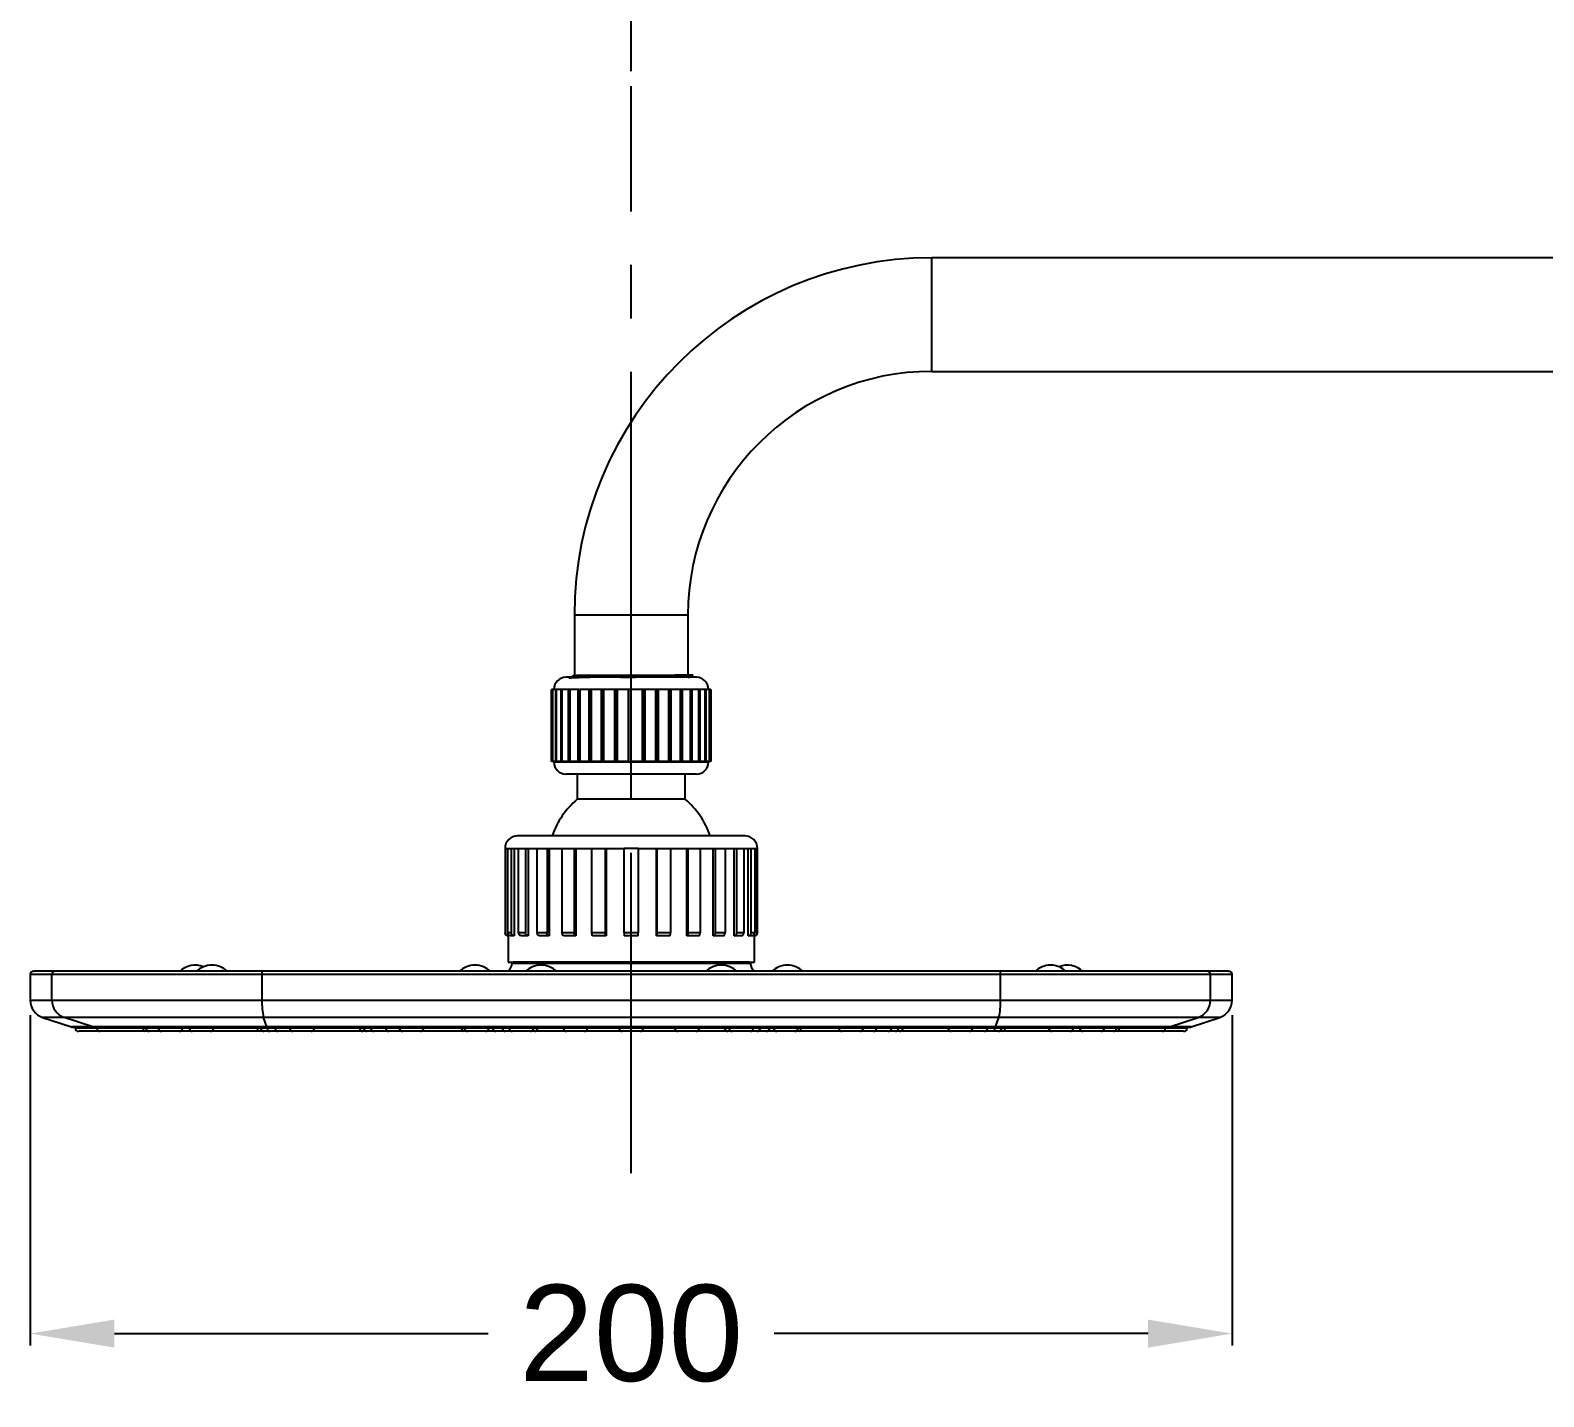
# Model space of a CAD drawing. Header units: millimetres. Extents: x 14183 to 14777, y -4239 to -3399.
# Drawn here: x 14548.9 to 14611.9, y -3690.7 to -3633.8 of the extents above; entities that cross this region are included whole.
import ezdxf

# ---------------------------------------------------------------- set-up
doc = ezdxf.new("R2010")
doc.units = ezdxf.units.MM
doc.header["$LTSCALE"] = 0.1
doc.linetypes.add('CENTER2', pattern=[28.575, 19.05, -3.175, 3.175, -3.175])
doc.linetypes.add('HIDDENX2', pattern=[19.05, 12.7, -6.35])
doc.layers.get('0').update_dxf_attribs({"lineweight": 15})
doc.layers.add('DIM', color=3, linetype='Continuous', lineweight=9)
doc.layers.add('HIDDEN', color=8, linetype='HIDDENX2')
doc.styles.add('ARIAL', font='arial.ttf')
doc.dimstyles.new('사본 ISO-25', dxfattribs={"dimtxt": 4, "dimasz": 3.5, "dimexe": 0.5, "dimexo": 0.625, "dimgap": 1.5, "dimtad": 1, "dimtih": 1, "dimtoh": 1, "dimdec": 1, "dimlfac": 4, "dimdsep": 46, "dimtxsty": 'ARIAL', "dimcen": 0, "dimclrd": 3, "dimclre": 3, "dimclrt": 3, "dimadec": 1, "dimazin": 0, "dimtfac": 1, "dimtdec": 1, "dimtmove": 0, "dimatfit": 3, "dimfxl": 1.25, "dimtfill": 1, "dimarcsym": 0})

# ---------------------------------------------------------------- blocks, each defined once
blk = doc.blocks.new('*D46')
at = {"layer": 'Defpoints', "color": 0, "transparency": 16777216}
for p in [(14661.414, -3614.801), (14573.914, -3636.147), (14661.414, -3636.147)]:
    blk.add_point(p, dxfattribs=at)
at = {"layer": 'DIM', "color": 3, "lineweight": -2, "transparency": 16777216}
for p, q in [((14573.914, -3635.522), (14573.914, -3614.301)), ((14661.414, -3635.522), (14661.414, -3614.301)), ((14577.414, -3614.801), (14611.753, -3614.801)), ((14657.914, -3614.801), (14623.575, -3614.801))]:
    blk.add_line(p, q, dxfattribs=at)
at = {"layer": 'DIM', "color": 3, "transparency": 16777216}
for points in [[(14577.414, -3614.217), (14577.414, -3615.384), (14573.914, -3614.801)], [(14657.914, -3614.217), (14657.914, -3615.384), (14661.414, -3614.801)]]:
    blk.add_solid(points, dxfattribs=at)
at = {"layer": 'DIM', "color": 3, "transparency": 16777216, "insert": (14617.664, -3614.801), "char_height": 4, "attachment_point": 5, "style": 'ARIAL', "bg_fill": 3, "box_fill_scale": 1.1, "bg_fill_color": 256, "bg_fill_true_color": 13158600, "bg_fill_transparency": 0}
blk.add_mtext('350', dxfattribs=at)
blk = doc.blocks.new('*D57')
at = {"layer": 'Defpoints', "color": 0, "transparency": 16777216}
for p in [(14548.914, -3674.17), (14598.914, -3674.17), (14598.914, -3688.035)]:
    blk.add_point(p, dxfattribs=at)
at = {"layer": 'DIM', "color": 3, "lineweight": -2, "transparency": 16777216}
for p, q in [((14548.914, -3674.795), (14548.914, -3688.535)), ((14598.914, -3674.795), (14598.914, -3688.535)), ((14552.414, -3688.035), (14567.968, -3688.035)), ((14595.414, -3688.035), (14579.86, -3688.035))]:
    blk.add_line(p, q, dxfattribs=at)
at = {"layer": 'DIM', "color": 3, "transparency": 16777216}
for points in [[(14552.414, -3687.452), (14552.414, -3688.619), (14548.914, -3688.035)], [(14595.414, -3687.452), (14595.414, -3688.619), (14598.914, -3688.035)]]:
    blk.add_solid(points, dxfattribs=at)
at = {"layer": 'DIM', "color": 3, "transparency": 16777216, "insert": (14573.914, -3688.035), "char_height": 4, "attachment_point": 5, "style": 'ARIAL', "bg_fill": 3, "box_fill_scale": 1.1, "bg_fill_color": 256, "bg_fill_true_color": 13158600, "bg_fill_transparency": 0}
blk.add_mtext('200', dxfattribs=at)

msp = doc.modelspace()

# ---------------------------------------------------------------- linework, layer by layer
at = {"linetype": 'Continuous', "lineweight": 25}
for p, q in [((14636.414, -3643.287), (14586.414, -3643.287)), ((14586.414, -3645.649), (14586.414, -3643.287)), ((14586.414, -3648.012), (14586.414, -3645.649)), ((14586.414, -3648.012), (14636.414, -3648.012)), ((14571.552, -3658.149), (14571.552, -3660.649)), ((14573.914, -3658.149), (14571.552, -3658.149)), ((14576.277, -3658.149), (14573.914, -3658.149)), ((14576.277, -3660.649), (14576.277, -3658.149)), ((14570.602, -3664.237), (14570.602, -3661.237)), ((14570.632, -3661.237), (14570.602, -3661.237)), ((14570.632, -3661.237), (14570.632, -3664.237)), ((14570.652, -3661.237), (14570.632, -3661.237)), ((14570.652, -3664.237), (14570.652, -3661.237)), ((14570.76, -3661.237), (14570.652, -3661.237)), ((14570.76, -3661.237), (14570.76, -3664.237)), ((14570.801, -3661.237), (14570.76, -3661.237)), ((14570.801, -3664.237), (14570.801, -3661.237)), ((14570.984, -3661.237), (14570.801, -3661.237)), ((14570.984, -3661.237), (14570.984, -3664.237)), ((14571.045, -3661.237), (14570.984, -3661.237)), ((14571.045, -3664.237), (14571.045, -3661.237)), ((14571.297, -3661.237), (14571.045, -3661.237)), ((14571.297, -3661.237), (14571.297, -3664.237)), ((14571.377, -3661.237), (14571.297, -3661.237)), ((14571.377, -3664.237), (14571.377, -3661.237)), ((14571.689, -3661.237), (14571.377, -3661.237)), ((14571.689, -3661.237), (14571.689, -3664.237)), ((14571.767, -3661.237), (14571.689, -3661.237)), ((14571.767, -3661.237), (14571.767, -3664.237)), ((14571.785, -3664.237), (14571.785, -3661.237)), ((14572.149, -3661.237), (14571.785, -3661.237)), ((14572.149, -3661.237), (14572.149, -3664.237)), ((14572.214, -3661.237), (14572.149, -3661.237)), ((14572.214, -3661.237), (14572.214, -3664.237)), ((14572.258, -3661.237), (14572.214, -3661.237)), ((14572.258, -3664.237), (14572.258, -3661.237)), ((14572.663, -3661.237), (14572.258, -3661.237)), ((14572.663, -3661.237), (14572.663, -3664.237)), ((14572.713, -3661.237), (14572.663, -3661.237)), ((14572.815, -3661.237), (14572.713, -3661.237)), ((14572.713, -3661.237), (14572.713, -3664.237)), ((14572.781, -3664.237), (14572.781, -3661.237)), ((14573.215, -3661.237), (14572.781, -3661.237)), ((14573.215, -3661.237), (14573.215, -3664.237)), ((14573.249, -3661.237), (14573.215, -3661.237)), ((14573.249, -3661.237), (14573.249, -3664.237)), ((14573.356, -3661.237), (14573.249, -3661.237)), ((14573.339, -3664.237), (14573.339, -3661.237)), ((14573.787, -3661.237), (14573.339, -3661.237)), ((14573.787, -3661.237), (14573.787, -3664.237)), ((14573.805, -3661.237), (14573.787, -3661.237)), ((14573.805, -3661.237), (14573.805, -3664.237)), ((14573.914, -3661.237), (14573.805, -3661.237)), ((14574.364, -3661.237), (14573.914, -3661.237)), ((14573.914, -3664.237), (14573.914, -3661.237)), ((14574.364, -3661.237), (14574.364, -3664.237)), ((14574.472, -3661.237), (14574.364, -3661.237)), ((14574.472, -3664.237), (14574.472, -3661.237)), ((14574.489, -3661.237), (14574.472, -3661.237)), ((14574.489, -3664.237), (14574.489, -3661.237)), ((14574.927, -3661.237), (14574.489, -3661.237)), ((14575.013, -3661.237), (14574.91, -3661.237)), ((14574.927, -3661.237), (14574.927, -3664.237)), ((14575.013, -3664.237), (14575.013, -3661.237)), ((14575.047, -3661.237), (14575.013, -3661.237)), ((14575.047, -3664.237), (14575.047, -3661.237)), ((14575.459, -3661.237), (14575.047, -3661.237)), ((14575.52, -3661.237), (14575.425, -3661.237)), ((14575.459, -3661.237), (14575.459, -3664.237)), ((14575.52, -3664.237), (14575.52, -3661.237)), ((14575.57, -3661.237), (14575.52, -3661.237)), ((14575.57, -3664.237), (14575.57, -3661.237)), ((14575.945, -3661.237), (14575.57, -3661.237)), ((14576.489, -3660.649), (14575.723, -3660.649)), ((14575.945, -3661.237), (14575.945, -3664.237)), ((14575.979, -3661.237), (14575.945, -3661.237)), ((14575.979, -3664.237), (14575.979, -3661.237)), ((14576.043, -3661.237), (14575.979, -3661.237)), ((14576.043, -3664.237), (14576.043, -3661.237)), ((14576.368, -3661.237), (14576.043, -3661.237)), ((14576.368, -3661.237), (14576.368, -3664.237)), ((14576.375, -3664.237), (14576.375, -3661.237)), ((14576.452, -3661.237), (14576.375, -3661.237)), ((14576.452, -3664.237), (14576.452, -3661.237)), ((14576.717, -3661.237), (14576.452, -3661.237)), ((14576.717, -3661.237), (14576.717, -3664.237)), ((14576.783, -3661.237), (14576.717, -3661.237)), ((14576.783, -3664.237), (14576.783, -3661.237)), ((14576.981, -3661.237), (14576.783, -3661.237)), ((14576.981, -3661.237), (14576.981, -3664.237)), ((14577.027, -3661.237), (14576.981, -3661.237)), ((14577.027, -3664.237), (14577.027, -3661.237)), ((14577.152, -3661.237), (14577.027, -3661.237)), ((14577.152, -3661.237), (14577.152, -3664.237)), ((14577.176, -3661.237), (14577.152, -3661.237)), ((14577.176, -3664.237), (14577.176, -3661.237)), ((14577.224, -3661.237), (14577.176, -3661.237)), ((14577.224, -3661.237), (14577.224, -3664.237)), ((14577.227, -3661.237), (14577.224, -3661.237)), ((14577.227, -3664.237), (14577.227, -3661.237)), ((14570.632, -3664.237), (14570.602, -3664.237)), ((14570.652, -3664.237), (14570.632, -3664.237)), ((14570.76, -3664.237), (14570.652, -3664.237)), ((14570.702, -3664.237), (14570.702, -3664.262)), ((14573.877, -3664.262), (14570.702, -3664.262)), ((14570.801, -3664.237), (14570.76, -3664.237)), ((14570.984, -3664.237), (14570.801, -3664.237)), ((14571.045, -3664.237), (14570.984, -3664.237)), ((14571.297, -3664.237), (14571.045, -3664.237)), ((14571.377, -3664.237), (14571.297, -3664.237)), ((14571.689, -3664.237), (14571.377, -3664.237)), ((14571.767, -3664.237), (14571.689, -3664.237)), ((14572.149, -3664.237), (14571.785, -3664.237)), ((14572.214, -3664.237), (14572.149, -3664.237)), ((14572.663, -3664.237), (14572.258, -3664.237)), ((14572.713, -3664.237), (14572.663, -3664.237)), ((14573.215, -3664.237), (14572.781, -3664.237)), ((14573.249, -3664.237), (14573.215, -3664.237)), ((14573.787, -3664.237), (14573.339, -3664.237)), ((14573.805, -3664.237), (14573.787, -3664.237)), ((14577.127, -3664.262), (14573.877, -3664.262)), ((14574.364, -3664.237), (14573.914, -3664.237)), ((14574.472, -3664.237), (14574.489, -3664.237)), ((14574.927, -3664.237), (14574.489, -3664.237)), ((14575.013, -3664.237), (14575.047, -3664.237)), ((14575.459, -3664.237), (14575.047, -3664.237)), ((14575.52, -3664.237), (14575.57, -3664.237)), ((14575.945, -3664.237), (14575.57, -3664.237)), ((14575.979, -3664.237), (14576.043, -3664.237)), ((14576.368, -3664.237), (14576.043, -3664.237)), ((14576.375, -3664.237), (14576.452, -3664.237)), ((14576.717, -3664.237), (14576.452, -3664.237)), ((14576.717, -3664.237), (14576.783, -3664.237)), ((14576.981, -3664.237), (14576.783, -3664.237)), ((14576.981, -3664.237), (14577.027, -3664.237)), ((14577.152, -3664.237), (14577.027, -3664.237)), ((14577.127, -3664.262), (14577.127, -3664.237)), ((14577.152, -3664.237), (14577.176, -3664.237)), ((14577.224, -3664.237), (14577.176, -3664.237)), ((14577.224, -3664.237), (14577.227, -3664.237)), ((14571.664, -3664.762), (14571.664, -3665.812)), ((14576.164, -3665.812), (14576.164, -3664.762)), ((14576.164, -3665.812), (14571.664, -3665.812)), ((14568.664, -3667.86), (14568.664, -3671.36)), ((14568.664, -3667.86), (14568.672, -3667.86)), ((14568.672, -3667.86), (14568.776, -3667.86)), ((14568.672, -3667.86), (14568.672, -3671.36)), ((14568.776, -3667.86), (14568.925, -3667.86)), ((14568.776, -3671.36), (14568.776, -3667.86)), ((14568.925, -3667.86), (14569.231, -3667.86)), ((14568.925, -3667.86), (14568.925, -3671.36)), ((14569.046, -3667.86), (14569.046, -3671.485)), ((14569.231, -3667.86), (14569.518, -3667.86)), ((14569.231, -3671.36), (14569.231, -3667.86)), ((14569.518, -3667.86), (14570.004, -3667.86)), ((14569.518, -3667.86), (14569.518, -3671.36)), ((14569.626, -3667.86), (14569.626, -3671.485)), ((14570.004, -3667.86), (14570.411, -3667.86)), ((14570.004, -3671.36), (14570.004, -3667.86)), ((14570.411, -3667.86), (14571.044, -3667.86)), ((14570.411, -3667.86), (14570.411, -3671.36)), ((14570.499, -3667.86), (14570.499, -3671.485)), ((14571.044, -3667.86), (14571.542, -3667.86)), ((14571.044, -3671.36), (14571.044, -3667.86)), ((14571.542, -3667.86), (14572.28, -3667.86)), ((14571.542, -3667.86), (14571.542, -3671.36)), ((14571.605, -3667.86), (14571.605, -3671.485)), ((14572.28, -3667.86), (14572.835, -3667.86)), ((14572.28, -3671.36), (14572.28, -3667.86)), ((14572.835, -3667.86), (14573.627, -3667.86)), ((14572.835, -3667.86), (14572.835, -3671.36)), ((14572.867, -3667.86), (14572.867, -3671.485)), ((14574.202, -3667.86), (14573.627, -3667.86)), ((14573.627, -3671.36), (14573.627, -3667.86)), ((14574.202, -3667.86), (14574.993, -3667.86)), ((14574.202, -3667.86), (14574.202, -3671.36)), ((14574.961, -3671.485), (14574.961, -3667.86)), ((14574.993, -3667.86), (14575.549, -3667.86)), ((14574.993, -3671.36), (14574.993, -3667.86)), ((14575.549, -3667.86), (14576.286, -3667.86)), ((14575.549, -3667.86), (14575.549, -3671.36)), ((14576.224, -3671.485), (14576.224, -3667.86)), ((14576.286, -3667.86), (14576.784, -3667.86)), ((14576.286, -3671.36), (14576.286, -3667.86)), ((14576.784, -3667.86), (14577.418, -3667.86)), ((14576.784, -3667.86), (14576.784, -3671.36)), ((14577.329, -3671.485), (14577.329, -3667.86)), ((14577.418, -3667.86), (14577.824, -3667.86)), ((14577.418, -3671.36), (14577.418, -3667.86)), ((14577.824, -3667.86), (14578.31, -3667.86)), ((14577.824, -3667.86), (14577.824, -3671.36)), ((14578.202, -3671.485), (14578.202, -3667.86)), ((14578.31, -3667.86), (14578.598, -3667.86)), ((14578.31, -3671.36), (14578.31, -3667.86)), ((14578.598, -3667.86), (14578.903, -3667.86)), ((14578.598, -3667.86), (14578.598, -3671.36)), ((14578.782, -3671.485), (14578.782, -3667.86)), ((14578.903, -3667.86), (14579.052, -3667.86)), ((14578.903, -3671.36), (14578.903, -3667.86)), ((14579.052, -3667.86), (14579.156, -3667.86)), ((14579.052, -3667.86), (14579.052, -3671.36)), ((14579.156, -3671.36), (14579.156, -3667.86)), ((14579.156, -3667.86), (14579.164, -3667.86)), ((14579.164, -3671.36), (14579.164, -3667.86)), ((14568.672, -3671.36), (14568.664, -3671.36)), ((14568.925, -3671.36), (14568.776, -3671.36)), ((14568.789, -3671.485), (14568.789, -3672.585)), ((14568.797, -3671.485), (14568.789, -3671.485)), ((14568.797, -3671.429), (14568.797, -3671.485)), ((14569.046, -3671.485), (14568.897, -3671.485)), ((14569.518, -3671.36), (14569.231, -3671.36)), ((14569.626, -3671.485), (14569.339, -3671.485)), ((14570.411, -3671.36), (14570.004, -3671.36)), ((14570.499, -3671.485), (14570.093, -3671.485)), ((14571.542, -3671.36), (14571.044, -3671.36)), ((14571.605, -3671.485), (14571.107, -3671.485)), ((14572.835, -3671.36), (14572.28, -3671.36)), ((14572.867, -3671.485), (14572.312, -3671.485)), ((14574.202, -3671.36), (14573.627, -3671.36)), ((14574.202, -3671.485), (14573.627, -3671.485)), ((14575.516, -3671.485), (14574.961, -3671.485)), ((14575.549, -3671.36), (14574.993, -3671.36)), ((14576.722, -3671.485), (14576.224, -3671.485)), ((14576.784, -3671.36), (14576.286, -3671.36)), ((14577.736, -3671.485), (14577.329, -3671.485)), ((14577.824, -3671.36), (14577.418, -3671.36)), ((14578.489, -3671.485), (14578.202, -3671.485)), ((14578.598, -3671.36), (14578.31, -3671.36)), ((14578.931, -3671.485), (14578.782, -3671.485)), ((14579.052, -3671.36), (14578.903, -3671.36)), ((14579.031, -3671.485), (14579.031, -3671.429)), ((14579.039, -3671.485), (14579.031, -3671.485)), ((14579.039, -3672.585), (14579.039, -3671.485)), ((14579.164, -3671.36), (14579.156, -3671.36)), ((14568.789, -3672.585), (14573.914, -3672.585)), ((14573.914, -3672.585), (14579.039, -3672.585)), ((14548.914, -3673.085), (14548.914, -3674.17)), ((14548.914, -3673.085), (14549.817, -3673.085)), ((14549.817, -3673.085), (14558.552, -3673.085)), ((14549.817, -3674.17), (14549.817, -3673.085)), ((14558.552, -3673.085), (14589.276, -3673.085)), ((14558.552, -3673.085), (14558.552, -3674.17)), ((14568.962, -3672.631), (14578.866, -3672.631)), ((14589.276, -3674.17), (14589.276, -3673.085)), ((14589.276, -3673.085), (14598.011, -3673.085)), ((14598.011, -3674.17), (14598.011, -3673.085)), ((14598.011, -3673.085), (14598.914, -3673.085)), ((14598.914, -3674.17), (14598.914, -3673.085)), ((14548.914, -3674.17), (14549.817, -3674.17)), ((14549.817, -3674.17), (14558.552, -3674.17)), ((14558.552, -3674.17), (14589.276, -3674.17)), ((14589.276, -3674.17), (14598.011, -3674.17)), ((14598.011, -3674.17), (14598.914, -3674.17)), ((14549.427, -3674.881), (14550.625, -3675.28)), ((14550.328, -3674.881), (14549.427, -3674.881)), ((14558.615, -3674.881), (14550.328, -3674.881)), ((14551.521, -3675.28), (14550.328, -3674.881)), ((14589.213, -3674.881), (14558.615, -3674.881)), ((14558.762, -3675.28), (14558.615, -3674.881)), ((14589.066, -3675.28), (14589.213, -3674.881)), ((14597.5, -3674.881), (14589.213, -3674.881)), ((14596.307, -3675.28), (14597.5, -3674.881)), ((14597.204, -3675.28), (14598.401, -3674.881)), ((14598.401, -3674.881), (14597.5, -3674.881)), ((14551.521, -3675.28), (14550.625, -3675.28)), ((14550.664, -3675.287), (14551.561, -3675.287)), ((14550.789, -3675.287), (14550.789, -3675.335)), ((14551.685, -3675.335), (14550.789, -3675.335)), ((14558.762, -3675.28), (14551.521, -3675.28)), ((14551.561, -3675.287), (14558.767, -3675.287)), ((14551.685, -3675.335), (14551.685, -3675.287)), ((14558.782, -3675.335), (14551.685, -3675.335)), ((14589.066, -3675.28), (14558.762, -3675.28)), ((14558.782, -3675.335), (14558.782, -3675.28)), ((14589.046, -3675.335), (14558.782, -3675.335)), ((14589.046, -3675.335), (14589.046, -3675.28)), ((14596.143, -3675.335), (14589.046, -3675.335)), ((14589.061, -3675.287), (14596.268, -3675.287)), ((14596.307, -3675.28), (14589.066, -3675.28)), ((14596.143, -3675.335), (14596.143, -3675.287)), ((14597.039, -3675.335), (14596.143, -3675.335)), ((14596.268, -3675.287), (14597.164, -3675.287)), ((14597.204, -3675.28), (14596.307, -3675.28)), ((14597.039, -3675.335), (14597.039, -3675.287))]:
    msp.add_line(p, q, dxfattribs=at)
for centre, radius, start, end in [((14586.414, -3658.149), 14.863, 90, 180), ((14586.414, -3658.149), 10.138, 90, 180), ((14571.202, -3661.237), 0.5, 90, 180), ((14576.627, -3661.237), 0.5, 0, 90), ((14571.202, -3664.262), 0.5, 180, 270), ((14576.627, -3664.262), 0.5, 270, 0), ((14573.914, -3668.46), 3.475, 130.35202, 160.95005), ((14573.914, -3668.46), 3.475, 18.93928, 49.64798), ((14569.189, -3667.86), 0.525, 90, 180), ((14578.639, -3667.86), 0.525, 0, 90), ((14568.789, -3671.36), 0.125, 180, 270), ((14579.039, -3671.36), 0.125, 270, 0), ((14569.012, -3672.635), 0.05, 90, 174.78409), ((14578.816, -3672.635), 0.05, 5.21591, 90), ((14549.039, -3673.085), 0.125, 90, 180), ((14549.942, -3673.085), 0.125, 90.09604, 180.10925), ((14555.776, -3673.648), 0.937, 68.257, 134.41531), ((14556.471, -3673.648), 0.937, 90, 134.41531), ((14556.471, -3673.648), 0.938, 45.58469, 90), ((14558.817, -3673.054), 0.267, 159.38026, 186.61862), ((14567.414, -3673.648), 0.937, 90, 134.41531), ((14567.414, -3673.648), 0.937, 45.58469, 90), ((14568.464, -3672.585), 0.5, 311.14429, 354.78409), ((14570.164, -3673.648), 0.937, 90, 134.41531), ((14570.164, -3673.648), 0.937, 45.58469, 90), ((14577.664, -3673.648), 0.937, 90, 134.41531), ((14577.664, -3673.648), 0.937, 45.58469, 90), ((14579.364, -3672.585), 0.5, 185.21591, 229.62088), ((14580.414, -3673.648), 0.937, 90, 134.41531), ((14580.414, -3673.648), 0.937, 45.58469, 90), ((14589.011, -3673.054), 0.267, 353.39142, 20.62316), ((14591.358, -3673.648), 0.937, 90, 134.41531), ((14591.358, -3673.648), 0.938, 45.58469, 90), ((14592.052, -3673.648), 0.938, 45.58469, 111.74297), ((14597.887, -3673.085), 0.125, 359.88933, 89.90538), ((14598.789, -3673.085), 0.125, 0, 90), ((14549.664, -3674.17), 0.75, 180, 251.56505), ((14550.567, -3674.17), 0.75, 179.93908, 251.42791), ((14561.368, -3674.279), 2.818, 177.78083, 192.34161), ((14586.46, -3674.279), 2.818, 347.6578, 2.21857), ((14597.261, -3674.17), 0.75, 288.57209, 0.06092), ((14598.164, -3674.17), 0.75, 288.43495, 0), ((14550.664, -3675.162), 0.125, 251.56505, 270), ((14550.914, -3675.335), 0.125, 180, 270), ((14551.81, -3675.335), 0.125, 179.88205, 269.899), ((14553.727, -3675.335), 0.125, 187.49472, 257.36955), ((14553.855, -3675.335), 0.125, 187.49472, 270), ((14554.368, -3675.335), 0.125, 187.49472, 270), ((14555.128, -3675.335), 0.125, 270, 352.50528), ((14555.656, -3675.335), 0.125, 187.49472, 270), ((14556.416, -3675.335), 0.125, 270, 352.50528), ((14558.483, -3675.335), 0.125, 187.49472, 262.70434), ((14558.631, -3675.335), 0.125, 187.49472, 270), ((14559.048, -3675.366), 0.267, 173.37931, 200.63196), ((14558.876, -3675.335), 0.125, 237.8396, 270), ((14559.22, -3675.335), 0.125, 187.49472, 270), ((14559.838, -3675.335), 0.125, 187.49472, 270), ((14560.598, -3675.335), 0.125, 270, 352.50528), ((14562.743, -3675.335), 0.125, 187.49472, 270), ((14562.918, -3675.335), 0.125, 187.49472, 270), ((14563.21, -3675.335), 0.125, 187.49472, 270), ((14563.829, -3675.335), 0.125, 187.49472, 270), ((14564.393, -3675.335), 0.125, 187.49472, 270), ((14565.152, -3675.335), 0.125, 270, 352.50528), ((14566.976, -3675.335), 0.125, 187.49472, 256.55506), ((14567.101, -3675.335), 0.125, 187.49472, 270), ((14567.861, -3675.335), 0.125, 270, 352.50528), ((14568.286, -3675.335), 0.125, 187.49472, 270), ((14568.677, -3675.335), 0.125, 187.49472, 270), ((14568.96, -3675.335), 0.125, 187.49472, 270), ((14569.72, -3675.335), 0.125, 270, 352.50528), ((14569.894, -3675.335), 0.125, 270, 352.50528), ((14571.216, -3675.335), 0.125, 187.49472, 270), ((14571.976, -3675.335), 0.125, 270, 352.50528), ((14573.534, -3675.335), 0.125, 187.49472, 270), ((14574.294, -3675.335), 0.125, 270, 352.50528), ((14575.852, -3675.335), 0.125, 187.49472, 270), ((14576.612, -3675.335), 0.125, 270, 352.50528), ((14577.934, -3675.335), 0.125, 187.49472, 270), ((14578.108, -3675.335), 0.125, 187.49472, 270), ((14578.868, -3675.335), 0.125, 270, 352.50528), ((14579.151, -3675.335), 0.125, 270, 352.50528), ((14579.543, -3675.335), 0.125, 270, 352.50528), ((14579.967, -3675.335), 0.125, 187.49472, 270), ((14580.727, -3675.335), 0.125, 270, 352.50528), ((14580.852, -3675.335), 0.125, 283.47875, 352.50528), ((14582.676, -3675.335), 0.125, 187.49472, 270), ((14583.436, -3675.335), 0.125, 270, 352.50528), ((14583.999, -3675.335), 0.125, 270, 352.50528), ((14584.618, -3675.335), 0.125, 270, 352.50528), ((14584.91, -3675.335), 0.125, 270, 352.50528), ((14585.086, -3675.335), 0.125, 270, 352.50528), ((14587.23, -3675.335), 0.125, 187.49472, 270), ((14587.99, -3675.335), 0.125, 270, 352.50528), ((14588.608, -3675.335), 0.125, 270, 352.50528), ((14588.78, -3675.366), 0.268, 339.38197, 6.60676), ((14589.197, -3675.335), 0.125, 270, 352.50528), ((14589.345, -3675.335), 0.125, 277.12502, 352.50528), ((14591.412, -3675.335), 0.125, 187.49472, 270), ((14592.172, -3675.335), 0.125, 270, 352.50528), ((14592.701, -3675.335), 0.125, 187.49472, 270), ((14593.46, -3675.335), 0.125, 270, 352.50528), ((14593.973, -3675.335), 0.125, 270, 352.50528), ((14594.101, -3675.335), 0.125, 282.69443, 352.50528), ((14596.018, -3675.335), 0.125, 270.10385, 0.11167), ((14596.914, -3675.335), 0.125, 270, 0), ((14597.164, -3675.162), 0.125, 270, 288.43495)]:
    msp.add_arc(centre, radius, start, end, dxfattribs=at)
for points, knots in [([(14573.914, -3660.737), (14573.749, -3660.737), (14573.408, -3660.737), (14572.902, -3660.737), (14572.416, -3660.737), (14571.982, -3660.737), (14571.63, -3660.737), (14571.379, -3660.737), (14571.229, -3660.737), (14571.21, -3660.737), (14571.202, -3660.737)], [0, 0, 0, 0, 0.1165169, 0.2400116, 0.3686419, 0.500001, 0.6313602, 0.7599897, 0.8834848, 1, 1, 1, 1]), ([(14571.345, -3660.767), (14571.344, -3660.766), (14571.317, -3660.761), (14571.465, -3660.751), (14571.795, -3660.736), (14572.327, -3660.722), (14572.984, -3660.707), (14573.721, -3660.692), (14574.472, -3660.678), (14575.172, -3660.663), (14575.544, -3660.654), (14575.723, -3660.649)], [0, 0, 0, 0, 0.006097, 0.131292, 0.257505, 0.380932, 0.506969, 0.632482, 0.756166, 0.882601, 1, 1, 1, 1]), ([(14571.512, -3660.667), (14571.484, -3660.684), (14571.444, -3660.707), (14571.403, -3660.73), (14571.392, -3660.737)], [0, 0, 0, 0, 0.713269, 1, 1, 1, 1]), ([(14571.516, -3660.667), (14571.515, -3660.667), (14571.491, -3660.662), (14571.577, -3660.656), (14571.674, -3660.65), (14571.688, -3660.649)], [0, 0, 0, 0, 0.031494, 0.856372, 1, 1, 1, 1]), ([(14571.688, -3660.649), (14571.744, -3660.649), (14571.905, -3660.649), (14572.358, -3660.649), (14573.066, -3660.649), (14573.889, -3660.649), (14574.732, -3660.649), (14575.348, -3660.649), (14575.643, -3660.649), (14575.723, -3660.649)], [0, 0, 0, 0, 0.086932, 0.252585, 0.419671, 0.590058, 0.760334, 0.935331, 1, 1, 1, 1]), ([(14573.486, -3660.737), (14573.566, -3660.735), (14573.884, -3660.729), (14574.475, -3660.718), (14575.178, -3660.703), (14575.779, -3660.688), (14576.198, -3660.675), (14576.443, -3660.661), (14576.474, -3660.653), (14576.489, -3660.649)], [0, 0, 0, 0, 0.055524, 0.220855, 0.389862, 0.556133, 0.722805, 0.864542, 1, 1, 1, 1]), ([(14576.627, -3660.737), (14576.618, -3660.737), (14576.6, -3660.737), (14576.449, -3660.737), (14576.199, -3660.737), (14575.846, -3660.737), (14575.412, -3660.737), (14574.926, -3660.737), (14574.42, -3660.737), (14574.08, -3660.737), (14573.914, -3660.737)], [0, 0, 0, 0, 0.116515, 0.240011, 0.36864, 0.5, 0.631359, 0.75999, 0.883485, 1, 1, 1, 1]), ([(14576.302, -3660.754), (14576.331, -3660.737), (14576.388, -3660.704), (14576.445, -3660.671), (14576.474, -3660.654)], [0, 0, 0, 0, 0.500024, 1, 1, 1, 1]), ([(14573.914, -3664.762), (14573.749, -3664.762), (14573.408, -3664.762), (14572.902, -3664.762), (14572.416, -3664.762), (14571.982, -3664.762), (14571.63, -3664.762), (14571.379, -3664.762), (14571.229, -3664.762), (14571.21, -3664.762), (14571.202, -3664.762)], [0, 0, 0, 0, 0.1165169, 0.2400116, 0.3686419, 0.500001, 0.6313602, 0.7599897, 0.8834848, 1, 1, 1, 1]), ([(14576.627, -3664.762), (14576.618, -3664.762), (14576.6, -3664.762), (14576.449, -3664.762), (14576.199, -3664.762), (14575.846, -3664.762), (14575.412, -3664.762), (14574.926, -3664.762), (14574.42, -3664.762), (14574.08, -3664.762), (14573.914, -3664.762)], [0, 0, 0, 0, 0.116515, 0.240011, 0.36864, 0.5, 0.631359, 0.75999, 0.883485, 1, 1, 1, 1]), ([(14573.914, -3667.335), (14573.626, -3667.335), (14573.032, -3667.335), (14572.152, -3667.335), (14571.305, -3667.335), (14570.549, -3667.335), (14570.036, -3667.335), (14569.711, -3667.335), (14569.454, -3667.335), (14569.236, -3667.335), (14569.204, -3667.335), (14569.189, -3667.335)], [0, 0, 0, 0, 0.116498, 0.239973, 0.368581, 0.499918, 0.631254, 0.695632, 0.760028, 0.883503, 1, 1, 1, 1]), ([(14578.639, -3667.335), (14578.621, -3667.335), (14578.585, -3667.335), (14578.301, -3667.335), (14577.87, -3667.335), (14577.286, -3667.335), (14576.561, -3667.335), (14575.725, -3667.335), (14574.83, -3667.335), (14574.216, -3667.335), (14573.914, -3667.335)], [0, 0, 0, 0, 0.127492, 0.252494, 0.373443, 0.497099, 0.624036, 0.751822, 0.877923, 1, 1, 1, 1]), ([(14568.797, -3671.485), (14568.783, -3671.484), (14568.755, -3671.481), (14568.717, -3671.459), (14568.689, -3671.428), (14568.674, -3671.392), (14568.673, -3671.369), (14568.672, -3671.36)], [0, 0, 0, 0, 0.215144, 0.430284, 0.645225, 0.859915, 1, 1, 1, 1]), ([(14568.897, -3671.485), (14568.883, -3671.484), (14568.856, -3671.481), (14568.82, -3671.459), (14568.793, -3671.428), (14568.778, -3671.392), (14568.777, -3671.369), (14568.776, -3671.36)], [0, 0, 0, 0, 0.215102, 0.430285, 0.645203, 0.859913, 1, 1, 1, 1]), ([(14569.046, -3671.485), (14569.032, -3671.484), (14569.005, -3671.481), (14568.969, -3671.459), (14568.941, -3671.428), (14568.927, -3671.392), (14568.926, -3671.369), (14568.925, -3671.36)], [0, 0, 0, 0, 0.215133, 0.430287, 0.645224, 0.859911, 1, 1, 1, 1]), ([(14569.339, -3671.485), (14569.327, -3671.484), (14569.302, -3671.481), (14569.27, -3671.459), (14569.245, -3671.428), (14569.232, -3671.392), (14569.231, -3671.369), (14569.231, -3671.36)], [0, 0, 0, 0, 0.215154, 0.430315, 0.645224, 0.859917, 1, 1, 1, 1]), ([(14569.626, -3671.485), (14569.614, -3671.484), (14569.59, -3671.481), (14569.557, -3671.459), (14569.533, -3671.428), (14569.52, -3671.392), (14569.519, -3671.369), (14569.518, -3671.36)], [0, 0, 0, 0, 0.2151079, 0.4302908, 0.645214, 0.8599111, 1, 1, 1, 1]), ([(14570.093, -3671.485), (14570.083, -3671.484), (14570.063, -3671.481), (14570.036, -3671.459), (14570.016, -3671.428), (14570.006, -3671.392), (14570.004, -3671.369), (14570.004, -3671.36)], [0, 0, 0, 0, 0.215102, 0.430288, 0.645213, 0.85991, 1, 1, 1, 1]), ([(14570.499, -3671.485), (14570.489, -3671.484), (14570.469, -3671.481), (14570.443, -3671.459), (14570.423, -3671.428), (14570.412, -3671.392), (14570.411, -3671.369), (14570.411, -3671.36)], [0, 0, 0, 0, 0.215128, 0.43029, 0.645214, 0.859911, 1, 1, 1, 1]), ([(14571.107, -3671.485), (14571.1, -3671.484), (14571.085, -3671.481), (14571.067, -3671.459), (14571.053, -3671.428), (14571.045, -3671.392), (14571.044, -3671.369), (14571.044, -3671.36)], [0, 0, 0, 0, 0.215141, 0.430279, 0.645215, 0.859913, 1, 1, 1, 1]), ([(14571.605, -3671.485), (14571.598, -3671.484), (14571.583, -3671.481), (14571.565, -3671.459), (14571.551, -3671.428), (14571.543, -3671.392), (14571.542, -3671.369), (14571.542, -3671.36)], [0, 0, 0, 0, 0.215109, 0.430277, 0.645214, 0.859912, 1, 1, 1, 1]), ([(14572.312, -3671.485), (14572.308, -3671.484), (14572.301, -3671.481), (14572.291, -3671.459), (14572.284, -3671.428), (14572.28, -3671.392), (14572.28, -3671.369), (14572.28, -3671.36)], [0, 0, 0, 0, 0.2151, 0.430291, 0.645208, 0.859913, 1, 1, 1, 1]), ([(14572.867, -3671.485), (14572.864, -3671.484), (14572.856, -3671.481), (14572.847, -3671.459), (14572.839, -3671.428), (14572.836, -3671.392), (14572.835, -3671.369), (14572.835, -3671.36)], [0, 0, 0, 0, 0.215133, 0.430287, 0.645224, 0.859911, 1, 1, 1, 1]), ([(14573.627, -3671.36), (14573.627, -3671.374), (14573.627, -3671.402), (14573.627, -3671.44), (14573.627, -3671.468), (14573.627, -3671.483), (14573.627, -3671.484), (14573.627, -3671.485)], [0, 0, 0, 0, 0.2141804, 0.4285598, 0.6429507, 0.8576732, 1, 1, 1, 1]), ([(14574.202, -3671.485), (14574.202, -3671.484), (14574.202, -3671.481), (14574.202, -3671.459), (14574.202, -3671.428), (14574.202, -3671.392), (14574.202, -3671.369), (14574.202, -3671.36)], [0, 0, 0, 0, 0.215142, 0.430313, 0.645226, 0.859913, 1, 1, 1, 1]), ([(14574.961, -3671.485), (14574.964, -3671.484), (14574.972, -3671.481), (14574.981, -3671.459), (14574.989, -3671.428), (14574.993, -3671.392), (14574.993, -3671.369), (14574.993, -3671.36)], [0, 0, 0, 0, 0.215132, 0.430286, 0.645223, 0.859913, 1, 1, 1, 1]), ([(14575.516, -3671.485), (14575.52, -3671.484), (14575.527, -3671.481), (14575.537, -3671.459), (14575.544, -3671.428), (14575.548, -3671.392), (14575.548, -3671.369), (14575.549, -3671.36)], [0, 0, 0, 0, 0.2151, 0.430291, 0.645208, 0.859913, 1, 1, 1, 1]), ([(14576.224, -3671.485), (14576.231, -3671.484), (14576.245, -3671.481), (14576.263, -3671.459), (14576.278, -3671.428), (14576.285, -3671.392), (14576.286, -3671.369), (14576.286, -3671.36)], [0, 0, 0, 0, 0.2151079, 0.4302908, 0.645214, 0.8599111, 1, 1, 1, 1]), ([(14576.722, -3671.485), (14576.729, -3671.484), (14576.743, -3671.481), (14576.761, -3671.459), (14576.776, -3671.428), (14576.783, -3671.392), (14576.784, -3671.369), (14576.784, -3671.36)], [0, 0, 0, 0, 0.215141, 0.430279, 0.645215, 0.859913, 1, 1, 1, 1]), ([(14577.329, -3671.485), (14577.339, -3671.484), (14577.359, -3671.481), (14577.385, -3671.459), (14577.405, -3671.428), (14577.416, -3671.392), (14577.417, -3671.369), (14577.418, -3671.36)], [0, 0, 0, 0, 0.215128, 0.43029, 0.645214, 0.859911, 1, 1, 1, 1]), ([(14577.736, -3671.485), (14577.746, -3671.484), (14577.765, -3671.481), (14577.792, -3671.459), (14577.812, -3671.428), (14577.823, -3671.392), (14577.824, -3671.369), (14577.824, -3671.36)], [0, 0, 0, 0, 0.215102, 0.430288, 0.645213, 0.85991, 1, 1, 1, 1]), ([(14578.202, -3671.485), (14578.214, -3671.484), (14578.238, -3671.481), (14578.271, -3671.459), (14578.295, -3671.428), (14578.308, -3671.392), (14578.31, -3671.369), (14578.31, -3671.36)], [0, 0, 0, 0, 0.2151079, 0.4302908, 0.645214, 0.8599111, 1, 1, 1, 1]), ([(14578.489, -3671.485), (14578.501, -3671.484), (14578.526, -3671.481), (14578.558, -3671.459), (14578.583, -3671.428), (14578.596, -3671.392), (14578.597, -3671.369), (14578.598, -3671.36)], [0, 0, 0, 0, 0.215127, 0.430293, 0.645229, 0.859913, 1, 1, 1, 1]), ([(14578.782, -3671.485), (14578.796, -3671.484), (14578.823, -3671.481), (14578.859, -3671.459), (14578.887, -3671.428), (14578.901, -3671.392), (14578.903, -3671.369), (14578.903, -3671.36)], [0, 0, 0, 0, 0.215133, 0.430287, 0.645224, 0.859911, 1, 1, 1, 1]), ([(14578.931, -3671.485), (14578.945, -3671.484), (14578.972, -3671.481), (14579.008, -3671.459), (14579.036, -3671.428), (14579.05, -3671.392), (14579.051, -3671.369), (14579.052, -3671.36)], [0, 0, 0, 0, 0.215137, 0.430288, 0.645205, 0.859913, 1, 1, 1, 1]), ([(14579.031, -3671.485), (14579.045, -3671.484), (14579.073, -3671.481), (14579.111, -3671.459), (14579.139, -3671.428), (14579.154, -3671.392), (14579.156, -3671.369), (14579.156, -3671.36)], [0, 0, 0, 0, 0.215144, 0.430284, 0.645225, 0.859915, 1, 1, 1, 1]), ([(14573.914, -3672.585), (14573.615, -3672.585), (14572.999, -3672.585), (14572.086, -3672.585), (14571.207, -3672.585), (14570.423, -3672.585), (14569.891, -3672.585), (14569.554, -3672.585), (14569.286, -3672.585), (14569.06, -3672.585), (14569.028, -3672.585), (14569.012, -3672.585)], [0, 0, 0, 0, 0.116497, 0.239972, 0.36858, 0.499917, 0.631255, 0.695633, 0.760029, 0.883503, 1, 1, 1, 1]), ([(14578.816, -3672.585), (14578.8, -3672.585), (14578.768, -3672.585), (14578.495, -3672.585), (14578.043, -3672.585), (14577.405, -3672.585), (14576.75, -3672.585), (14576.173, -3672.585), (14575.584, -3672.585), (14574.829, -3672.585), (14574.213, -3672.585), (14573.914, -3672.585)], [0, 0, 0, 0, 0.116497, 0.239971, 0.36858, 0.499918, 0.631255, 0.695634, 0.760028, 0.883504, 1, 1, 1, 1]), ([(14549.941, -3672.96), (14549.731, -3672.96), (14549.312, -3672.96), (14549.049, -3672.96), (14549.069, -3672.96), (14549.075, -3672.96)], [0, 0, 0, 0, 0.400027, 0.799941, 1, 1, 1, 1]), ([(14558.567, -3672.96), (14558.217, -3672.96), (14557.508, -3672.96), (14556.463, -3672.96), (14555.257, -3672.96), (14553.944, -3672.96), (14552.775, -3672.96), (14551.894, -3672.96), (14551.25, -3672.96), (14550.649, -3672.96), (14550.154, -3672.96), (14550.011, -3672.96), (14549.941, -3672.96)], [0, 0, 0, 0, 0.079082, 0.159996, 0.242623, 0.370309, 0.499984, 0.586469, 0.672367, 0.757531, 0.881415, 1, 1, 1, 1]), ([(14589.261, -3672.96), (14587.224, -3672.96), (14583.146, -3672.96), (14576.994, -3672.96), (14570.835, -3672.96), (14564.683, -3672.96), (14560.605, -3672.96), (14558.567, -3672.96)], [0, 0, 0, 0, 0.199802, 0.399899, 0.600096, 0.800197, 1, 1, 1, 1]), ([(14597.887, -3672.96), (14597.846, -3672.96), (14597.762, -3672.96), (14597.489, -3672.96), (14597.031, -3672.96), (14596.293, -3672.96), (14595.321, -3672.96), (14594.324, -3672.96), (14593.388, -3672.96), (14592.233, -3672.96), (14590.859, -3672.96), (14589.786, -3672.96), (14589.261, -3672.96)], [0, 0, 0, 0, 0.079083, 0.159997, 0.242623, 0.370309, 0.499985, 0.586469, 0.672367, 0.757531, 0.881415, 1, 1, 1, 1]), ([(14598.753, -3672.96), (14598.76, -3672.96), (14598.779, -3672.96), (14598.517, -3672.96), (14598.097, -3672.96), (14597.887, -3672.96)], [0, 0, 0, 0, 0.2000566, 0.5999695, 1, 1, 1, 1]), ([(14551.81, -3675.46), (14551.601, -3675.46), (14551.184, -3675.46), (14550.924, -3675.46), (14550.943, -3675.46), (14550.95, -3675.46)], [0, 0, 0, 0, 0.4000273, 0.799941, 1, 1, 1, 1]), ([(14558.798, -3675.46), (14558.372, -3675.46), (14557.503, -3675.46), (14556.245, -3675.46), (14555.052, -3675.46), (14553.987, -3675.46), (14553.1, -3675.46), (14552.434, -3675.46), (14551.982, -3675.46), (14551.866, -3675.46), (14551.81, -3675.46)], [0, 0, 0, 0, 0.118625, 0.242551, 0.37028, 0.5, 0.62972, 0.75745, 0.881376, 1, 1, 1, 1]), ([(14589.031, -3675.46), (14587.024, -3675.46), (14583.007, -3675.46), (14576.947, -3675.46), (14570.881, -3675.46), (14564.821, -3675.46), (14560.804, -3675.46), (14558.798, -3675.46)], [0, 0, 0, 0, 0.199802, 0.399899, 0.600097, 0.800197, 1, 1, 1, 1]), ([(14596.018, -3675.46), (14595.962, -3675.46), (14595.846, -3675.46), (14595.394, -3675.46), (14594.728, -3675.46), (14593.841, -3675.46), (14592.776, -3675.46), (14591.583, -3675.46), (14590.325, -3675.46), (14589.456, -3675.46), (14589.031, -3675.46)], [0, 0, 0, 0, 0.118625, 0.24255, 0.37028, 0.5, 0.62972, 0.75745, 0.881375, 1, 1, 1, 1]), ([(14596.878, -3675.46), (14596.885, -3675.46), (14596.904, -3675.46), (14596.644, -3675.46), (14596.227, -3675.46), (14596.018, -3675.46)], [0, 0, 0, 0, 0.200057, 0.59997, 1, 1, 1, 1])]:
    msp.add_open_spline(points, degree=3, knots=knots, dxfattribs=at)
at = {"layer": 'HIDDEN', "color": 1, "linetype": 'CENTER2', "ltscale": 7}
msp.add_line((14573.914, -3681.367), (14573.914, -3636.147), dxfattribs=at)

# ---------------------------------------------------------------- next in the draw order: dimensions: what is measured, and where the dimension line sits
at = {"layer": 'DIM'}
dim = msp.add_linear_dim(base=(14661.414, -3614.801), p1=(14573.914, -3636.147), p2=(14661.414, -3636.147), dimstyle='사본 ISO-25', override={"dimtad": 0}, dxfattribs=at)
dim.commit()
dim.dimension.update_dxf_attribs({"geometry": '*D46', "text_midpoint": (14617.664, -3614.801), "dimtype": 160})
dim = msp.add_linear_dim(base=(14598.914, -3688.035), p1=(14548.914, -3674.17), p2=(14598.914, -3674.17), dimstyle='사본 ISO-25', override={"dimtad": 0}, dxfattribs=at)
dim.commit()
dim.dimension.update_dxf_attribs({"geometry": '*D57', "text_midpoint": (14573.914, -3688.035)})

doc.saveas('drawing.dxf')
